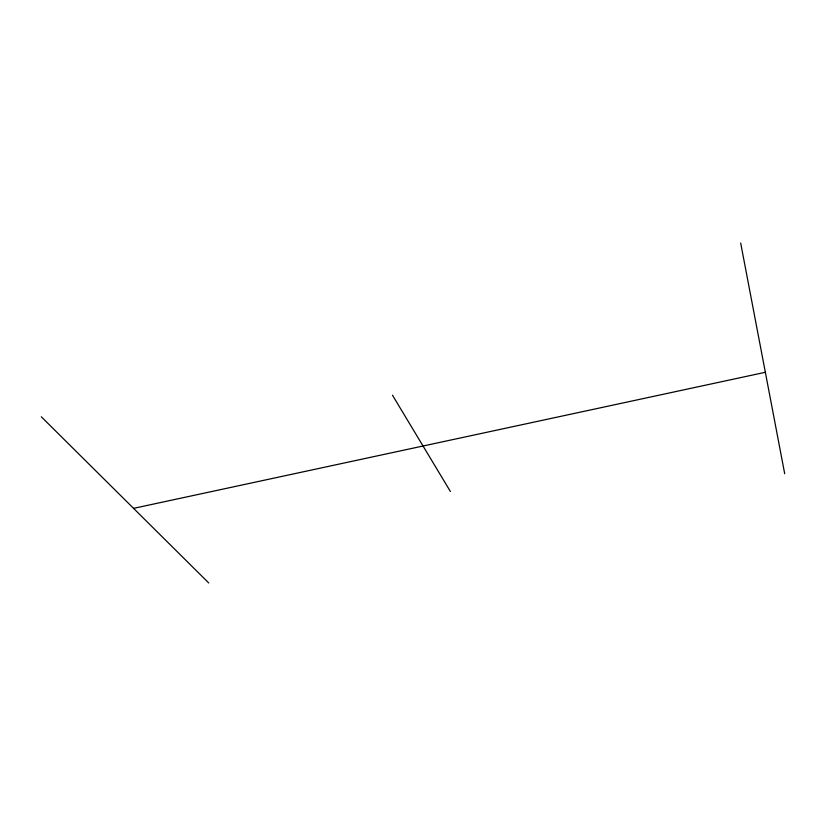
<?xml version="1.0" encoding="UTF-8"?>
<svg xmlns="http://www.w3.org/2000/svg" width="826" height="826" viewBox="0 0 826 826"><rect width="100%" height="100%" fill="white"/><g stroke="black" fill="none" stroke-linecap="round" stroke-linejoin="round"><path stroke-width="1.24" d="M133.564 508.362L765.341 372.289M41.3 416.789L208.741 582.97M392.484 395.21L450.407 491.501M740.674 243.03L784.7 473.701"/></g></svg>
